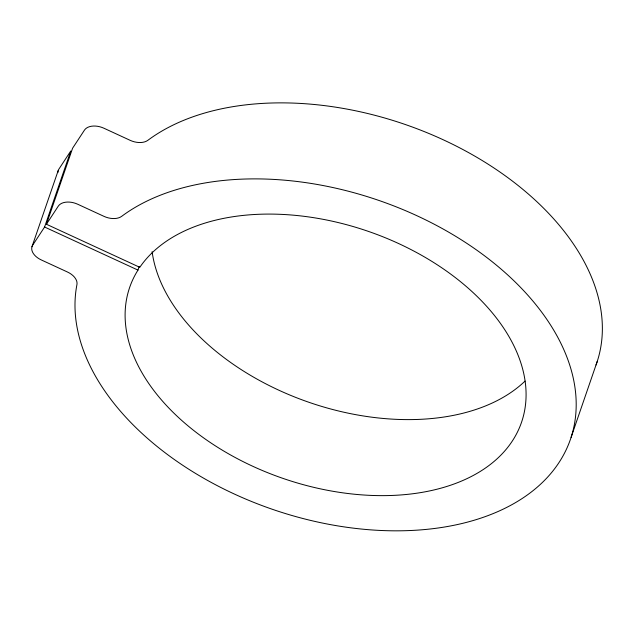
<?xml version="1.0" encoding="UTF-8"?>
<svg xmlns="http://www.w3.org/2000/svg" width="634" height="634" viewBox="0 0 634 634"><rect width="100%" height="100%" fill="white"/><g stroke="black" fill="none" stroke-linecap="round" stroke-linejoin="round"><path stroke-width="0.95" d="M31.969 246.737L58.146 170.72M44.594 227.02L137.974 270.1A207.207 130.675 19 0 0 356.554 494.433A207.207 130.675 19 0 0 482.688 302.061A207.207 130.675 19 0 0 139.797 267.318L46.417 224.238L58.28 206.145A15.541 9.803 19 0 1 77.76 204.259L103.992 216.36A15.541 9.803 19 0 0 121.696 216.321A259.005 163.35 19 0 1 533.559 301.839A259.005 163.35 19 0 1 383.586 530.587A259.005 163.35 19 0 1 76.936 284.595A15.541 9.803 19 0 0 67.489 272.026L41.265 259.924A15.541 9.803 19 0 1 32.73 245.112L44.594 227.02L70.77 150.995L58.907 169.096A15.541 9.803 19 0 0 57.876 172.622M46.417 224.238L72.593 148.213L84.457 130.128A15.541 9.803 19 0 1 103.936 128.234L130.168 140.336A15.541 9.803 19 0 0 147.873 140.304A259.005 163.35 19 0 1 454.649 145.273A259.005 163.35 19 0 1 596.015 364.986M137.974 270.1L139.25 266.391M571.083 437.381L597.26 361.364M525.039 381.089A207.207 130.675 19 0 1 308.457 402.13A207.207 130.675 19 0 1 152.12 251.658"/></g></svg>
